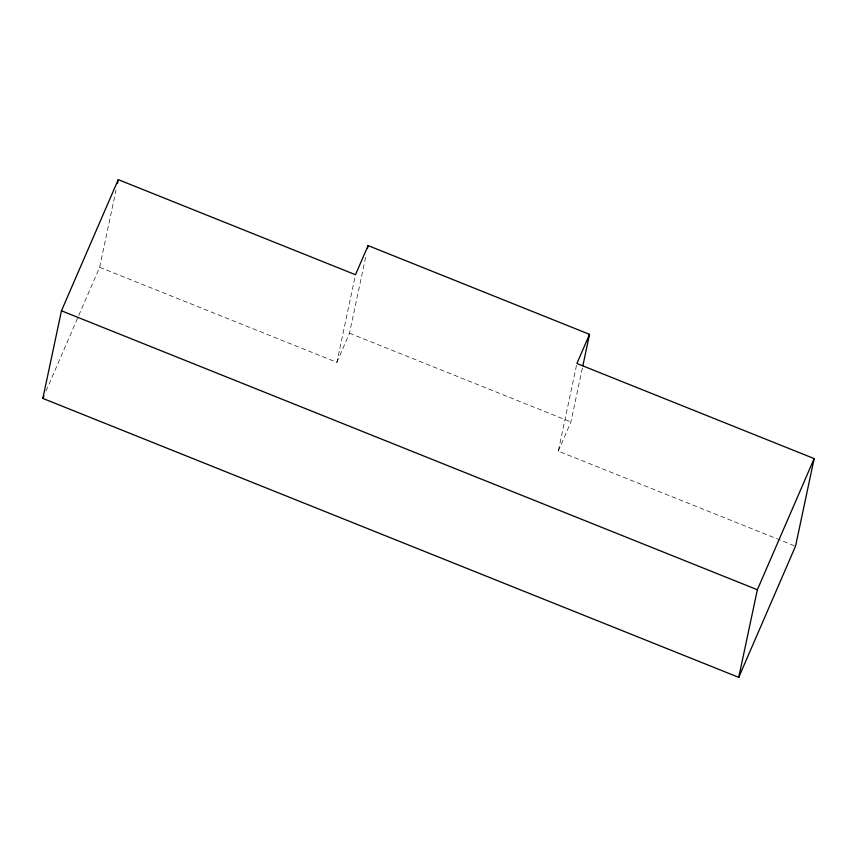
<?xml version="1.0" encoding="UTF-8"?>
<svg xmlns="http://www.w3.org/2000/svg" width="857" height="857" viewBox="0 0 857 857"><rect width="100%" height="100%" fill="white"/><g stroke="black" fill="none" stroke-linecap="round" stroke-linejoin="round"><path stroke-width="0.64" stroke-dasharray="4.29 3.21" d="M46.032 391.049L99.637 267.255L116.038 190.104M99.637 267.255L336.876 362.35L355.494 274.733M336.876 362.35L349.485 333.212L366.164 254.743M794.289 545.716L558.293 451.114L576.911 363.497M558.293 451.114L570.912 421.965L582.589 367.042M349.485 333.212L570.912 421.965"/><path stroke-width="1.29" d="M589.53 334.348L576.911 363.497L814.15 458.591L795.532 546.209L738.745 677.362L42.85 398.409L61.468 310.791L118.255 179.638L355.494 274.733L368.114 245.595L589.53 334.348L582.867 365.735M117.42 183.559L118.255 179.638M367.557 248.209L368.114 245.595M738.745 677.362L757.363 589.745L814.15 458.591M42.85 398.409L43.911 395.955M61.468 310.791L757.363 589.745"/></g></svg>
